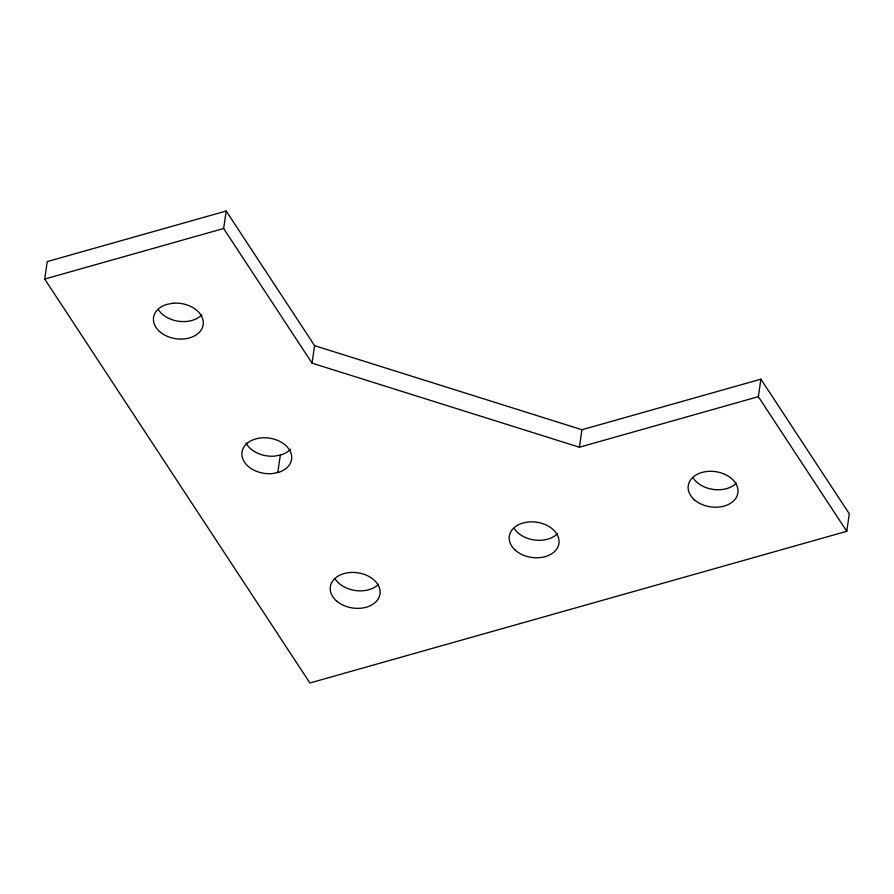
<?xml version="1.0" encoding="UTF-8"?>
<svg xmlns="http://www.w3.org/2000/svg" width="894" height="894" viewBox="0 0 894 894"><rect width="100%" height="100%" fill="white"/><g stroke="black" fill="none" stroke-linecap="round" stroke-linejoin="round"><path stroke-width="1.34" d="M44.7 279.062L47.248 261.573L226.193 211.018L314.599 345.654L581.949 429.735L760.895 379.179L849.3 513.815L846.752 531.304L309.905 682.982L44.7 279.062L223.645 228.506L226.193 211.018M277.788 472.513L280.336 455.024M760.895 379.179L758.347 396.668L579.401 447.223L312.051 363.143L314.599 345.654M579.401 447.223L581.949 429.735M758.347 396.668L846.752 531.304M223.645 228.506L312.051 363.143M378.486 584.307A25.077 17.791 8.3 0 1 335.362 579.211M290.516 449.213A25.077 17.791 8.3 0 1 281.096 454.867L275.006 456.085A25.077 17.791 8.3 0 1 245.984 442.899M201.876 314.833A25.077 17.791 8.3 0 1 158.719 310.173M557.431 533.752A25.077 17.791 8.3 0 1 514.307 528.656M736.377 483.196A25.077 17.791 8.3 0 1 693.252 478.1M278.548 472.356L272.458 473.574A25.077 17.791 8.3 0 1 242.363 450.319A25.077 17.791 8.3 0 1 281.733 442.496A25.077 17.791 8.3 0 1 278.548 472.356M173.145 303.234L167.01 304.362A25.077 17.791 8.3 0 0 163.043 334.121A25.077 17.791 8.3 0 0 202.692 326.846A25.077 17.791 8.3 0 0 173.145 303.234M694.325 499.724A25.077 17.791 8.3 0 0 736.701 496.695A25.077 17.791 8.3 0 0 708.193 471.373A25.077 17.791 8.3 0 0 694.325 499.724M336.435 600.846A25.077 17.791 8.3 0 0 378.81 597.818A25.077 17.791 8.3 0 0 350.292 572.495A25.077 17.791 8.3 0 0 336.435 600.846M515.38 550.279A25.077 17.791 8.3 0 0 557.755 547.251A25.077 17.791 8.3 0 0 529.248 521.928A25.077 17.791 8.3 0 0 515.38 550.279"/></g></svg>
